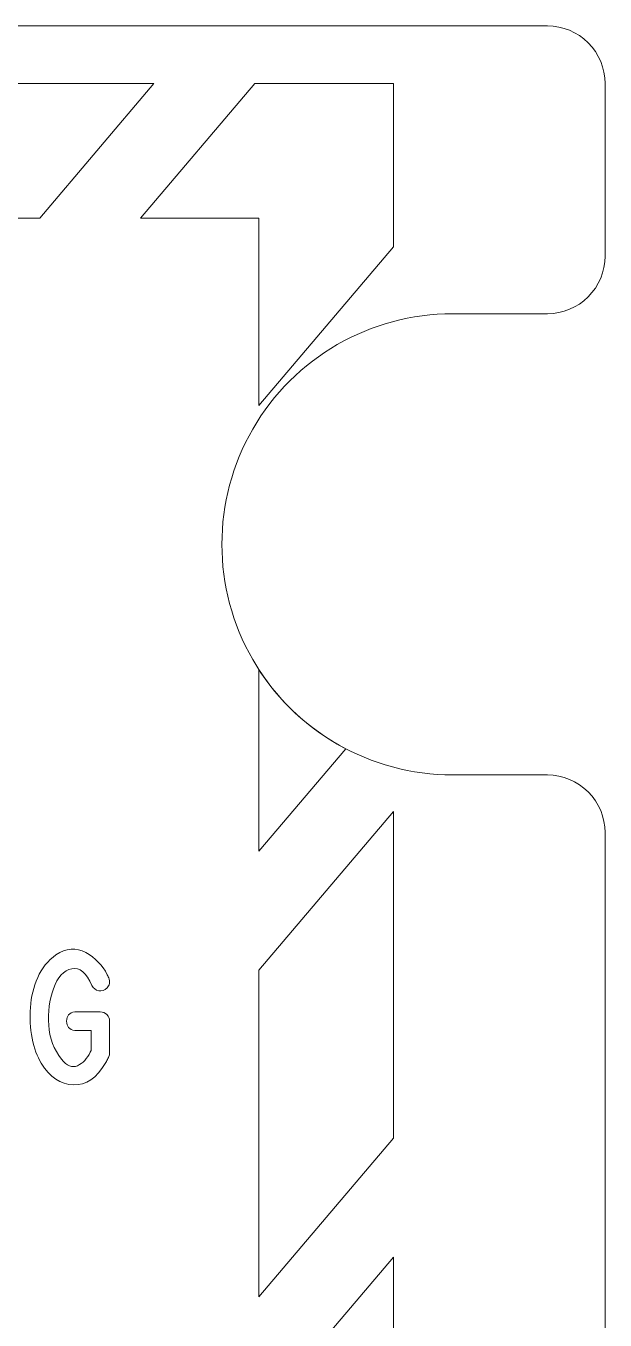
# Model space of a CAD drawing. Header units: millimetres. Extents: x -247 to 282, y -81 to 81.
# Drawn here: x -117.66 to -102.6, y 46.49 to 80.16 of the extents above; entities that cross this region are included whole.
import ezdxf

# ---------------------------------------------------------------- set-up
doc = ezdxf.new("R2010")
doc.units = ezdxf.units.MM
doc.header["$MEASUREMENT"] = 0
for name, color, linetype in [('Engrave', 7, 'Continuous'), ('Indicators', 7, 'Continuous'), ('Markings', 7, 'Continuous')]:
    doc.layers.add(name, color=color, linetype=linetype)

msp = doc.modelspace()

# ---------------------------------------------------------------- linework, layer by layer
at = {"layer": 'Engrave', "color": 240, "lineweight": 9}
msp.add_open_spline([(-116.379, 54.0294), (-116.379, 54.0294), (-116.3943, 54.0311), (-116.3943, 54.0311), (-116.3943, 54.0311), (-116.5349, 54.0482), (-116.6048, 54.1282), (-116.6048, 54.2704), (-116.6048, 54.2704), (-116.6048, 54.4127), (-116.5349, 54.4927), (-116.3943, 54.5097), (-116.3943, 54.5097), (-116.3943, 54.5097), (-116.379, 54.5133), (-116.379, 54.5133), (-116.379, 54.5133), (-116.379, 54.5133), (-116.3638, 54.5133), (-116.3638, 54.5133), (-116.3638, 54.5133), (-116.3638, 54.5133), (-115.7282, 54.5133), (-115.7282, 54.5133), (-115.7282, 54.5133), (-115.6612, 54.5133), (-115.6041, 54.4897), (-115.5565, 54.4421), (-115.5565, 54.4421), (-115.5089, 54.3945), (-115.4854, 54.3369), (-115.4854, 54.2704), (-115.4854, 54.2704), (-115.4854, 54.2704), (-115.4854, 53.3973), (-115.4854, 53.3973), (-115.4854, 53.3973), (-115.4854, 53.3973), (-115.5059, 53.3526), (-115.5059, 53.3526), (-115.5059, 53.3526), (-115.5059, 53.3526), (-115.5177, 53.325), (-115.5177, 53.325), (-115.5177, 53.325), (-115.5177, 53.325), (-115.53, 53.2991), (-115.53, 53.2991), (-115.53, 53.2991), (-115.53, 53.2991), (-115.5436, 53.2733), (-115.5436, 53.2733), (-115.5436, 53.2733), (-115.5436, 53.2733), (-115.5577, 53.2474), (-115.5577, 53.2474), (-115.5577, 53.2474), (-115.5577, 53.2474), (-115.5694, 53.2215), (-115.5694, 53.2215), (-115.5694, 53.2215), (-115.5694, 53.2215), (-115.5836, 53.1957), (-115.5836, 53.1957), (-115.5836, 53.1957), (-115.5836, 53.1957), (-115.5988, 53.1698), (-115.5988, 53.1698), (-115.5988, 53.1698), (-115.8217, 52.7912), (-116.0986, 52.6059), (-116.429, 52.6142), (-116.429, 52.6142), (-116.76, 52.623), (-117.0376, 52.81), (-117.2627, 53.1751), (-117.2627, 53.1751), (-117.3697, 53.3485), (-117.4485, 53.5655), (-117.5003, 53.8271), (-117.5003, 53.8271), (-117.552, 54.0882), (-117.5679, 54.3551), (-117.5467, 54.6279), (-117.5467, 54.6279), (-117.5261, 54.9007), (-117.4626, 55.16), (-117.3568, 55.4064), (-117.3568, 55.4064), (-117.2504, 55.6527), (-117.0916, 55.8485), (-116.8806, 55.9931), (-116.8806, 55.9931), (-116.616, 56.1725), (-116.3591, 56.193), (-116.1086, 56.056), (-116.1086, 56.056), (-115.8581, 55.9185), (-115.6712, 55.7262), (-115.5471, 55.4781), (-115.5471, 55.4781), (-115.5471, 55.4781), (-115.5336, 55.4505), (-115.5336, 55.4505), (-115.5336, 55.4505), (-115.5336, 55.4505), (-115.523, 55.4263), (-115.523, 55.4263), (-115.523, 55.4263), (-115.523, 55.4263), (-115.5095, 55.4005), (-115.5095, 55.4005), (-115.5095, 55.4005), (-115.4701, 55.2917), (-115.4854, 55.2023), (-115.5542, 55.1335), (-115.5542, 55.1335), (-115.6206, 55.0683), (-115.6929, 55.0436), (-115.7711, 55.0601), (-115.7711, 55.0601), (-115.8493, 55.0771), (-115.9093, 55.123), (-115.9522, 55.1988), (-115.9522, 55.1988), (-116.0862, 55.5322), (-116.2591, 55.6774), (-116.4714, 55.6345), (-116.4714, 55.6345), (-116.683, 55.5921), (-116.8418, 55.4187), (-116.9476, 55.1147), (-116.9476, 55.1147), (-117.0511, 54.8208), (-117.0916, 54.5044), (-117.0699, 54.1664), (-117.0699, 54.1664), (-117.0481, 53.8283), (-116.9376, 53.5331), (-116.7389, 53.2821), (-116.7389, 53.2821), (-116.6025, 53.1063), (-116.4637, 53.0499), (-116.322, 53.1128), (-116.322, 53.1128), (-116.1809, 53.1763), (-116.0698, 53.2938), (-115.9881, 53.4661), (-115.9881, 53.4661), (-115.9881, 53.4661), (-115.9692, 53.5037), (-115.9692, 53.5037), (-115.9692, 53.5037), (-115.9692, 53.5037), (-115.9692, 54.0294), (-115.9692, 54.0294), (-115.9692, 54.0294), (-115.9692, 54.0294), (-116.379, 54.0294), (-116.379, 54.0294)], degree=3, knots=[0, 0, 0, 0, 0.0243902, 0.0243902, 0.0243902, 0.0243902, 0.0487805, 0.0487805, 0.0487805, 0.0487805, 0.0731707, 0.0731707, 0.0731707, 0.0731707, 0.097561, 0.097561, 0.097561, 0.097561, 0.1219512, 0.1219512, 0.1219512, 0.1219512, 0.1463415, 0.1463415, 0.1463415, 0.1463415, 0.1707317, 0.1707317, 0.1707317, 0.1707317, 0.195122, 0.195122, 0.195122, 0.195122, 0.2195122, 0.2195122, 0.2195122, 0.2195122, 0.2439024, 0.2439024, 0.2439024, 0.2439024, 0.2682927, 0.2682927, 0.2682927, 0.2682927, 0.2926829, 0.2926829, 0.2926829, 0.2926829, 0.3170732, 0.3170732, 0.3170732, 0.3170732, 0.3414634, 0.3414634, 0.3414634, 0.3414634, 0.3658537, 0.3658537, 0.3658537, 0.3658537, 0.3902439, 0.3902439, 0.3902439, 0.3902439, 0.4146341, 0.4146341, 0.4146341, 0.4146341, 0.4390244, 0.4390244, 0.4390244, 0.4390244, 0.4634146, 0.4634146, 0.4634146, 0.4634146, 0.4878049, 0.4878049, 0.4878049, 0.4878049, 0.5121951, 0.5121951, 0.5121951, 0.5121951, 0.5365854, 0.5365854, 0.5365854, 0.5365854, 0.5609756, 0.5609756, 0.5609756, 0.5609756, 0.5853659, 0.5853659, 0.5853659, 0.5853659, 0.6097561, 0.6097561, 0.6097561, 0.6097561, 0.6341463, 0.6341463, 0.6341463, 0.6341463, 0.6585366, 0.6585366, 0.6585366, 0.6585366, 0.6829268, 0.6829268, 0.6829268, 0.6829268, 0.7073171, 0.7073171, 0.7073171, 0.7073171, 0.7317073, 0.7317073, 0.7317073, 0.7317073, 0.7560976, 0.7560976, 0.7560976, 0.7560976, 0.7804878, 0.7804878, 0.7804878, 0.7804878, 0.804878, 0.804878, 0.804878, 0.804878, 0.8292683, 0.8292683, 0.8292683, 0.8292683, 0.8536585, 0.8536585, 0.8536585, 0.8536585, 0.8780488, 0.8780488, 0.8780488, 0.8780488, 0.902439, 0.902439, 0.902439, 0.902439, 0.9268293, 0.9268293, 0.9268293, 0.9268293, 0.9512195, 0.9512195, 0.9512195, 0.9512195, 1, 1, 1, 1], dxfattribs=at)
at = {"layer": 'Indicators', "color": 250, "lineweight": 9}
msp.add_open_spline([(-245.5546, -60.675), (-245.9526, -60.6748), (-246.3343, -60.5164), (-246.6156, -60.2347), (-246.6156, -60.2347), (-246.8969, -59.9531), (-247.0548, -59.5731), (-247.0546, -59.175), (-247.0546, -59.175), (-247.0546, -59.175), (-247.0546, 59.175), (-247.0546, 59.175), (-247.0546, 59.175), (-247.0543, 59.5731), (-246.8959, 59.9547), (-246.6143, 60.236), (-246.6143, 60.236), (-246.3326, 60.5173), (-245.9526, 60.6752), (-245.5546, 60.675), (-245.5546, 60.675), (-245.5546, 60.675), (-243.0921, 60.675), (-243.0921, 60.675), (-243.0921, 60.675), (-240.9485, 60.675), (-238.9677, 61.8186), (-237.8959, 63.675), (-237.8959, 63.675), (-236.8241, 65.5314), (-236.8241, 67.8186), (-237.8959, 69.675), (-237.8959, 69.675), (-238.9677, 71.5314), (-240.9485, 72.675), (-243.0921, 72.675), (-243.0921, 72.675), (-243.0921, 72.675), (-245.5546, 72.675), (-245.5546, 72.675), (-245.5546, 72.675), (-245.9526, 72.6752), (-246.3343, 72.8336), (-246.6156, 73.1153), (-246.6156, 73.1153), (-246.8969, 73.3969), (-247.0548, 73.7769), (-247.0546, 74.175), (-247.0546, 74.175), (-247.0546, 74.175), (-247.0546, 78.6625), (-247.0546, 78.6625), (-247.0546, 78.6625), (-247.0543, 79.0606), (-246.8959, 79.4422), (-246.6143, 79.7235), (-246.6143, 79.7235), (-246.3326, 80.0048), (-245.9526, 80.1627), (-245.5546, 80.1625), (-245.5546, 80.1625), (-245.5546, 80.1625), (-104.1046, 80.1625), (-104.1046, 80.1625), (-104.1046, 80.1625), (-103.7065, 80.1622), (-103.3248, 80.0038), (-103.0435, 79.7222), (-103.0435, 79.7222), (-102.7622, 79.4405), (-102.6043, 79.0606), (-102.6046, 78.6625), (-102.6046, 78.6625), (-102.6046, 78.6625), (-102.6046, 74.175), (-102.6046, 74.175), (-102.6046, 74.175), (-102.6048, 73.7769), (-102.7632, 73.3952), (-103.0449, 73.1139), (-103.0449, 73.1139), (-103.3265, 72.8326), (-103.7065, 72.6747), (-104.1046, 72.675), (-104.1046, 72.675), (-104.1046, 72.675), (-106.5671, 72.675), (-106.5671, 72.675), (-106.5671, 72.675), (-108.7107, 72.675), (-110.6914, 71.5314), (-111.7632, 69.675), (-111.7632, 69.675), (-112.835, 67.8186), (-112.835, 65.5314), (-111.7632, 63.675), (-111.7632, 63.675), (-110.6914, 61.8186), (-108.7107, 60.675), (-106.5671, 60.675), (-106.5671, 60.675), (-106.5671, 60.675), (-104.1046, 60.675), (-104.1046, 60.675), (-104.1046, 60.675), (-103.7065, 60.6747), (-103.3248, 60.5163), (-103.0435, 60.2347), (-103.0435, 60.2347), (-102.7622, 59.953), (-102.6043, 59.5731), (-102.6046, 59.175), (-102.6046, 59.175), (-102.6046, 59.175), (-102.6046, -59.175), (-102.6046, -59.175), (-102.6046, -59.175), (-102.6048, -59.5731), (-102.7632, -59.9548), (-103.0449, -60.2361), (-103.0449, -60.2361), (-103.3265, -60.5174), (-103.7065, -60.6753), (-104.1046, -60.675), (-104.1046, -60.675), (-104.1046, -60.675), (-106.5671, -60.675), (-106.5671, -60.675), (-106.5671, -60.675), (-108.7107, -60.675), (-110.6914, -61.8186), (-111.7632, -63.675), (-111.7632, -63.675), (-112.835, -65.5314), (-112.835, -67.8186), (-111.7632, -69.675), (-111.7632, -69.675), (-110.6914, -71.5314), (-108.7107, -72.675), (-106.5671, -72.675), (-106.5671, -72.675), (-106.5671, -72.675), (-104.1046, -72.675), (-104.1046, -72.675), (-104.1046, -72.675), (-103.7065, -72.6753), (-103.3248, -72.8337), (-103.0435, -73.1153), (-103.0435, -73.1153), (-102.7622, -73.397), (-102.6043, -73.7769), (-102.6046, -74.175), (-102.6046, -74.175), (-102.6046, -74.175), (-102.6046, -78.6625), (-102.6046, -78.6625), (-102.6046, -78.6625), (-102.6048, -79.0606), (-102.7632, -79.4423), (-103.0449, -79.7236), (-103.0449, -79.7236), (-103.3265, -80.0049), (-103.7065, -80.1628), (-104.1046, -80.1625), (-104.1046, -80.1625), (-104.1046, -80.1625), (-245.5546, -80.1625), (-245.5546, -80.1625), (-245.5546, -80.1625), (-245.9526, -80.1623), (-246.3343, -80.0039), (-246.6156, -79.7222), (-246.6156, -79.7222), (-246.8969, -79.4406), (-247.0548, -79.0606), (-247.0546, -78.6625), (-247.0546, -78.6625), (-247.0546, -78.6625), (-247.0546, -74.175), (-247.0546, -74.175), (-247.0546, -74.175), (-247.0543, -73.7769), (-246.8959, -73.3953), (-246.6143, -73.114), (-246.6143, -73.114), (-246.3326, -72.8327), (-245.9526, -72.6748), (-245.5546, -72.675), (-245.5546, -72.675), (-245.5546, -72.675), (-243.0921, -72.675), (-243.0921, -72.675), (-243.0921, -72.675), (-240.9485, -72.675), (-238.9677, -71.5314), (-237.8959, -69.675), (-237.8959, -69.675), (-236.8241, -67.8186), (-236.8241, -65.5314), (-237.8959, -63.675), (-237.8959, -63.675), (-238.9677, -61.8186), (-240.9485, -60.675), (-243.0921, -60.675), (-243.0921, -60.675), (-243.0921, -60.675), (-245.5546, -60.675), (-245.5546, -60.675)], degree=3, knots=[0, 0, 0, 0, 0.0188679, 0.0188679, 0.0188679, 0.0188679, 0.0377358, 0.0377358, 0.0377358, 0.0377358, 0.0566038, 0.0566038, 0.0566038, 0.0566038, 0.0754717, 0.0754717, 0.0754717, 0.0754717, 0.0943396, 0.0943396, 0.0943396, 0.0943396, 0.1132075, 0.1132075, 0.1132075, 0.1132075, 0.1320755, 0.1320755, 0.1320755, 0.1320755, 0.1509434, 0.1509434, 0.1509434, 0.1509434, 0.1698113, 0.1698113, 0.1698113, 0.1698113, 0.1886792, 0.1886792, 0.1886792, 0.1886792, 0.2075472, 0.2075472, 0.2075472, 0.2075472, 0.2264151, 0.2264151, 0.2264151, 0.2264151, 0.245283, 0.245283, 0.245283, 0.245283, 0.2641509, 0.2641509, 0.2641509, 0.2641509, 0.2830189, 0.2830189, 0.2830189, 0.2830189, 0.3018868, 0.3018868, 0.3018868, 0.3018868, 0.3207547, 0.3207547, 0.3207547, 0.3207547, 0.3396226, 0.3396226, 0.3396226, 0.3396226, 0.3584906, 0.3584906, 0.3584906, 0.3584906, 0.3773585, 0.3773585, 0.3773585, 0.3773585, 0.3962264, 0.3962264, 0.3962264, 0.3962264, 0.4150943, 0.4150943, 0.4150943, 0.4150943, 0.4339623, 0.4339623, 0.4339623, 0.4339623, 0.4528302, 0.4528302, 0.4528302, 0.4528302, 0.4716981, 0.4716981, 0.4716981, 0.4716981, 0.490566, 0.490566, 0.490566, 0.490566, 0.509434, 0.509434, 0.509434, 0.509434, 0.5283019, 0.5283019, 0.5283019, 0.5283019, 0.5471698, 0.5471698, 0.5471698, 0.5471698, 0.5660377, 0.5660377, 0.5660377, 0.5660377, 0.5849057, 0.5849057, 0.5849057, 0.5849057, 0.6037736, 0.6037736, 0.6037736, 0.6037736, 0.6226415, 0.6226415, 0.6226415, 0.6226415, 0.6415094, 0.6415094, 0.6415094, 0.6415094, 0.6603774, 0.6603774, 0.6603774, 0.6603774, 0.6792453, 0.6792453, 0.6792453, 0.6792453, 0.6981132, 0.6981132, 0.6981132, 0.6981132, 0.7169811, 0.7169811, 0.7169811, 0.7169811, 0.7358491, 0.7358491, 0.7358491, 0.7358491, 0.754717, 0.754717, 0.754717, 0.754717, 0.7735849, 0.7735849, 0.7735849, 0.7735849, 0.7924528, 0.7924528, 0.7924528, 0.7924528, 0.8113208, 0.8113208, 0.8113208, 0.8113208, 0.8301887, 0.8301887, 0.8301887, 0.8301887, 0.8490566, 0.8490566, 0.8490566, 0.8490566, 0.8679245, 0.8679245, 0.8679245, 0.8679245, 0.8867925, 0.8867925, 0.8867925, 0.8867925, 0.9056604, 0.9056604, 0.9056604, 0.9056604, 0.9245283, 0.9245283, 0.9245283, 0.9245283, 0.9433962, 0.9433962, 0.9433962, 0.9433962, 0.9622642, 0.9622642, 0.9622642, 0.9622642, 1, 1, 1, 1], dxfattribs=at)
at = {"layer": 'Markings', "color": 30, "lineweight": 9}
for points, knots in [([(-114.3333, 78.6625), (-114.3333, 78.6625), (-117.3021, 75.1625), (-117.3021, 75.1625), (-117.3021, 75.1625), (-117.3021, 75.1625), (-124.5143, 75.1625), (-124.5143, 75.1625), (-124.5143, 75.1625), (-124.5143, 75.1625), (-121.5454, 78.6625), (-121.5454, 78.6625), (-121.5454, 78.6625), (-121.5454, 78.6625), (-114.3333, 78.6625), (-114.3333, 78.6625)], [0, 0, 0, 0, 0.2, 0.2, 0.2, 0.2, 0.4, 0.4, 0.4, 0.4, 0.6, 0.6, 0.6, 0.6, 1, 1, 1, 1]), ([(-111.7107, 78.6625), (-111.7107, 78.6625), (-108.1046, 78.6625), (-108.1046, 78.6625), (-108.1046, 78.6625), (-108.1046, 78.6625), (-108.1046, 74.4113), (-108.1046, 74.4113), (-108.1046, 74.4113), (-108.1046, 74.4113), (-111.6046, 70.2851), (-111.6046, 70.2851), (-111.6046, 70.2851), (-111.6046, 70.2851), (-111.6046, 75.1625), (-111.6046, 75.1625), (-111.6046, 75.1625), (-111.6046, 75.1625), (-114.6795, 75.1625), (-114.6795, 75.1625), (-114.6795, 75.1625), (-114.6795, 75.1625), (-111.7107, 78.6625), (-111.7107, 78.6625)], [0, 0, 0, 0, 0.1428571, 0.1428571, 0.1428571, 0.1428571, 0.2857143, 0.2857143, 0.2857143, 0.2857143, 0.4285714, 0.4285714, 0.4285714, 0.4285714, 0.5714286, 0.5714286, 0.5714286, 0.5714286, 0.7142857, 0.7142857, 0.7142857, 0.7142857, 1, 1, 1, 1]), ([(-109.3437, 61.3561), (-110.2625, 61.8357), (-111.0416, 62.5455), (-111.6046, 63.4156), (-111.6046, 63.4156), (-111.6046, 63.4156), (-111.6046, 58.6908), (-111.6046, 58.6908), (-111.6046, 58.6908), (-111.6046, 58.6908), (-109.3437, 61.3561), (-109.3437, 61.3561)], [0, 0, 0, 0, 0.25, 0.25, 0.25, 0.25, 0.5, 0.5, 0.5, 0.5, 1, 1, 1, 1]), ([(-111.6046, 55.599), (-111.6046, 55.599), (-108.1046, 59.7252), (-108.1046, 59.7252), (-108.1046, 59.7252), (-108.1046, 59.7252), (-108.1046, 51.2227), (-108.1046, 51.2227), (-108.1046, 51.2227), (-108.1046, 51.2227), (-111.6046, 47.0965), (-111.6046, 47.0965), (-111.6046, 47.0965), (-111.6046, 47.0965), (-111.6046, 55.599), (-111.6046, 55.599)], [0, 0, 0, 0, 0.2, 0.2, 0.2, 0.2, 0.4, 0.4, 0.4, 0.4, 0.6, 0.6, 0.6, 0.6, 1, 1, 1, 1]), ([(-111.6046, 35.5023), (-111.6046, 35.5023), (-111.6046, 44.0047), (-111.6046, 44.0047), (-111.6046, 44.0047), (-111.6046, 44.0047), (-108.1046, 48.1309), (-108.1046, 48.1309), (-108.1046, 48.1309), (-108.1046, 48.1309), (-108.1046, 39.6284), (-108.1046, 39.6284), (-108.1046, 39.6284), (-108.1046, 39.6284), (-111.6046, 35.5023), (-111.6046, 35.5023)], [0, 0, 0, 0, 0.2, 0.2, 0.2, 0.2, 0.4, 0.4, 0.4, 0.4, 0.6, 0.6, 0.6, 0.6, 1, 1, 1, 1])]:
    msp.add_open_spline(points, degree=3, knots=knots, dxfattribs=at)

doc.saveas('drawing.dxf')
